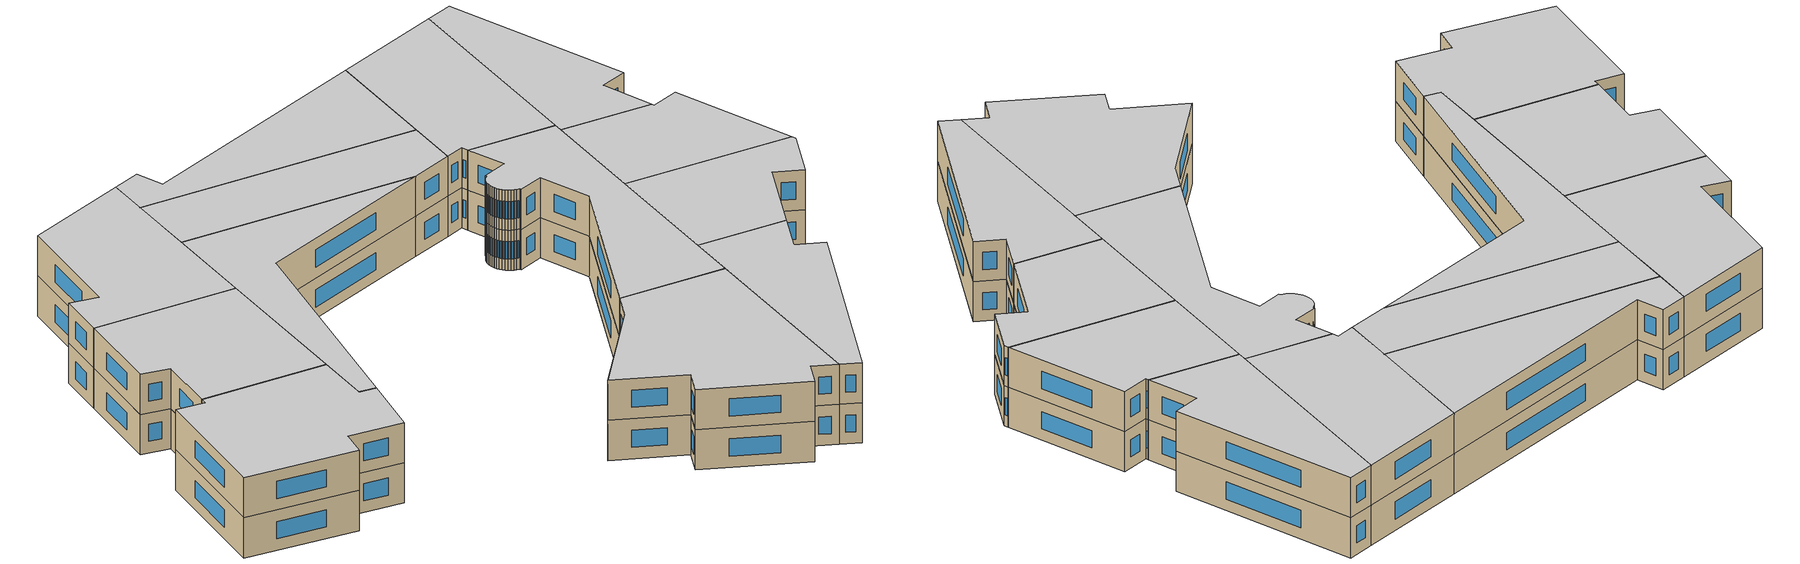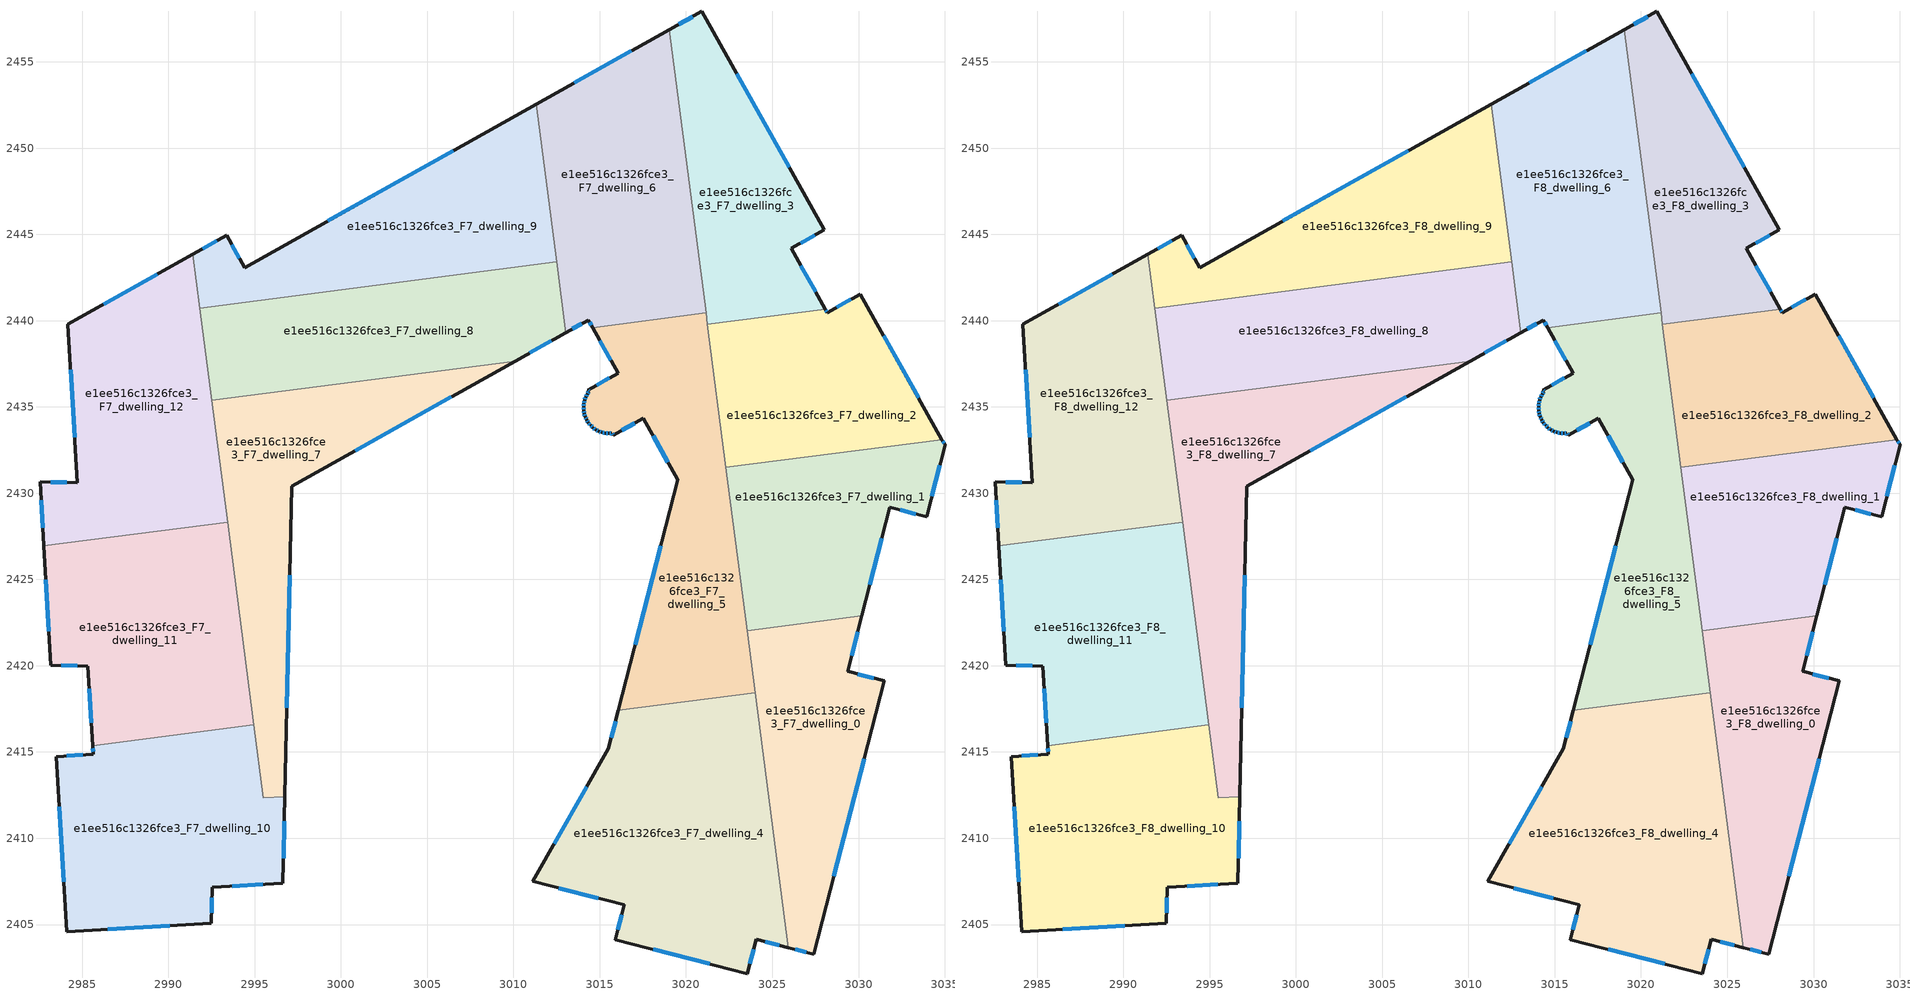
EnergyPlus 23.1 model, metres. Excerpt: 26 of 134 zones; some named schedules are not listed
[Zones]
e1ee516c1326fce3_F7_dwelling_0
 floor to e1ee516c1326fce3_F6_dwelling_0 (EU_floor_Construction): 3030.19,2422.88 3029.36,2419.67 3031.49,2419.12 3027.41,2403.29 3025.92,2403.67 3023.54,2422.03 z21
 wall outside (EU_wall_Construction): 3025.92,2403.67 3027.41,2403.29 3031.49,2419.12 3029.36,2419.67 3030.19,2422.88 z21:24
 wall to e1ee516c1326fce3_F7_dwelling_1 (EU_wall_Construction): 3030.19,2422.88 3023.54,2422.03 z21:24
 wall to e1ee516c1326fce3_F7_dwelling_4 (EU_wall_Construction): 3024.01,2418.43 3025.92,2403.67 z21:24
 wall to e1ee516c1326fce3_F7_dwelling_5 (EU_wall_Construction): 3023.54,2422.02 3024.01,2418.43 z21:24
 window (EU_Window_Construction): 3029.6,2420.59 3029.95,2421.97 / 3030.88,2419.28 3029.97,2419.51 / 3028.57,2407.81 3030.32,2414.6 / 3026.34,2403.56 3026.98,2403.4 z21.86:23.14
e1ee516c1326fce3_F7_dwelling_1
 floor to e1ee516c1326fce3_F6_dwelling_1 (EU_floor_Construction): 3034.84,2433.11 3035.01,2432.79 3033.94,2428.64 3031.8,2429.18 3030.19,2422.88 3023.54,2422.03 3022.32,2431.49 z21
 wall outside (EU_wall_Construction): 3030.19,2422.88 3031.8,2429.18 3033.94,2428.64 3035.01,2432.79 3034.84,2433.11 z21:24
 wall to e1ee516c1326fce3_F7_dwelling_2 (EU_wall_Construction): 3034.84,2433.11 3022.32,2431.49 z21:24
 wall to e1ee516c1326fce3_F7_dwelling_5 (EU_wall_Construction): 3022.32,2431.49 3023.54,2422.03 z21:24
 window (EU_Window_Construction): 3030.65,2424.68 3031.34,2427.38 / 3034.96,2432.89 3034.89,2433.02 / 3034.25,2429.83 3034.71,2431.61 / 3032.41,2429.03 3033.33,2428.79 z21.86:23.14
e1ee516c1326fce3_F7_dwelling_10
 floor to e1ee516c1326fce3_F6_dwelling_10 (EU_floor_Construction): 2994.95,2416.58 2995.5,2412.35 2996.75,2412.42 2996.64,2407.4 2992.53,2407.15 2992.48,2405.08 2984.1,2404.59 2983.5,2414.74 2985.64,2414.87 2985.61,2415.37 z21
 wall outside (EU_wall_Construction): 2985.61,2415.37 2985.64,2414.87 2983.5,2414.74 2984.1,2404.59 2992.48,2405.08 2992.53,2407.15 2996.64,2407.4 2996.75,2412.42 z21:24
 wall to e1ee516c1326fce3_F7_dwelling_11 (EU_wall_Construction): 2994.95,2416.58 2985.61,2415.37 z21:24
 wall to e1ee516c1326fce3_F7_dwelling_7 (EU_wall_Construction): 2996.75,2412.42 2995.5,2412.35 2994.95,2416.58 z21:24
 window (EU_Window_Construction): 2992.5,2405.67 2992.52,2406.56 / 2986.49,2404.73 2990.09,2404.94 / 2983.67,2411.84 2983.93,2407.49 / 2985.03,2414.83 2984.11,2414.78 / 2985.62,2415.23 2985.64,2415.01 / 2996.67,2408.83 2996.72,2410.98 / 2993.71,2407.22 2995.47,2407.33 z21.86:23.14
e1ee516c1326fce3_F7_dwelling_11
 floor to e1ee516c1326fce3_F6_dwelling_11 (EU_floor_Construction): 2993.43,2428.33 2994.95,2416.58 2985.61,2415.37 2985.34,2419.98 2983.18,2420.03 2982.78,2426.95 z21
 wall outside (EU_wall_Construction): 2982.78,2426.95 2983.18,2420.03 2985.34,2419.98 2985.61,2415.37 z21:24
 wall to e1ee516c1326fce3_F7_dwelling_12 (EU_wall_Construction): 2993.43,2428.33 2982.78,2426.95 z21:24
 wall to e1ee516c1326fce3_F7_dwelling_7 (EU_wall_Construction): 2994.95,2416.58 2993.43,2428.33 z21:24
 window (EU_Window_Construction): 2985.42,2418.66 2985.54,2416.69 / 2983.8,2420.02 2984.72,2419.99 / 2982.89,2424.97 2983.07,2422.01 z21.86:23.14
e1ee516c1326fce3_F7_dwelling_12
 floor to e1ee516c1326fce3_F6_dwelling_12 (EU_floor_Construction): 2991.42,2443.85 2993.43,2428.33 2982.78,2426.95 2982.56,2430.66 2984.71,2430.62 2984.17,2439.79 z21
 wall outside (EU_wall_Construction): 2991.42,2443.85 2984.17,2439.79 2984.71,2430.62 2982.56,2430.66 2982.78,2426.95 z21:24
 wall to e1ee516c1326fce3_F7_dwelling_8 (EU_wall_Construction): 2992.52,2435.39 2991.82,2440.73 z21:24
 wall to e1ee516c1326fce3_F7_dwelling_9 (EU_wall_Construction): 2991.82,2440.74 2991.42,2443.85 z21:24
 wall to e1ee516c1326fce3_F7_dwelling_7 (EU_wall_Construction): 2993.43,2428.33 2992.52,2435.39 z21:24
 window (EU_Window_Construction): 2989.35,2442.69 2986.24,2440.95 / 2982.62,2429.6 2982.71,2428.01 / 2984.1,2430.63 2983.17,2430.64 / 2984.33,2437.17 2984.56,2433.24 z21.86:23.14
e1ee516c1326fce3_F7_dwelling_2
 floor to e1ee516c1326fce3_F6_dwelling_2 (EU_floor_Construction): 3030.11,2441.54 3034.84,2433.11 3022.32,2431.49 3021.25,2439.79 3028.07,2440.67 3028.18,2440.47 z21
 wall outside (EU_wall_Construction): 3034.84,2433.11 3030.11,2441.54 3028.18,2440.47 3028.07,2440.67 z21:24
 wall to e1ee516c1326fce3_F7_dwelling_3 (EU_wall_Construction): 3028.07,2440.67 3021.25,2439.79 z21:24
 wall to e1ee516c1326fce3_F7_dwelling_5 (EU_wall_Construction): 3021.25,2439.79 3022.32,2431.49 z21:24
 window (EU_Window_Construction): 3028.15,2440.53 3028.1,2440.61 / 3029.56,2441.24 3028.73,2440.78 / 3033.48,2435.52 3031.46,2439.13 z21.86:23.14
e1ee516c1326fce3_F7_dwelling_3
 floor to e1ee516c1326fce3_F6_dwelling_3 (EU_floor_Construction): 3020.92,2457.93 3028.02,2445.27 3026.1,2444.19 3028.07,2440.67 3021.25,2439.79 3019.03,2456.87 z21
 wall outside (EU_wall_Construction): 3028.07,2440.67 3026.1,2444.19 3028.02,2445.27 3020.92,2457.93 3019.03,2456.87 z21:24
 wall to e1ee516c1326fce3_F7_dwelling_6 (EU_wall_Construction): 3019.04,2456.87 3021.16,2440.45 z21:24
 wall to e1ee516c1326fce3_F7_dwelling_5 (EU_wall_Construction): 3021.16,2440.45 3021.25,2439.79 z21:24
 window (EU_Window_Construction): 3020.38,2457.62 3019.57,2457.17 / 3025.99,2448.89 3022.95,2454.31 / 3026.65,2444.5 3027.47,2444.96 / 3027.51,2441.68 3026.66,2443.19 z21.86:23.14
e1ee516c1326fce3_F7_dwelling_4
 floor to e1ee516c1326fce3_F6_dwelling_4 (EU_floor_Construction): 3024.01,2418.43 3025.92,2403.67 3024.08,2404.14 3023.56,2402.16 3015.9,2404.13 3016.42,2406.14 3011.12,2407.5 3015.51,2415.18 3016.08,2417.41 z21
 wall outside (EU_wall_Construction): 3016.08,2417.41 3015.51,2415.18 3011.12,2407.5 3016.42,2406.14 3015.9,2404.13 3023.56,2402.16 3024.08,2404.14 3025.92,2403.67 z21:24
 wall to e1ee516c1326fce3_F7_dwelling_5 (EU_wall_Construction): 3024.01,2418.43 3016.08,2417.41 z21:24
 window (EU_Window_Construction): 3016.27,2405.56 3016.05,2404.7 / 3012.64,2407.11 3014.9,2406.53 / 3014.25,2412.98 3012.37,2409.69 / 3015.92,2416.77 3015.67,2415.82 / 3024.6,2404 3025.39,2403.8 / 3023.71,2402.72 3023.93,2403.57 / 3018.09,2403.57 3021.37,2402.72 z21.86:23.14
e1ee516c1326fce3_F7_dwelling_5
 floor to e1ee516c1326fce3_F6_dwelling_5 (EU_floor_Construction): 3021.16,2440.45 3024.01,2418.43 3016.08,2417.41 3019.53,2430.78 3017.53,2434.34 3015.78,2433.36 3015.71,2433.47 3015.51,2433.46 3015.32,2433.48 3015.12,2433.53 3014.94,2433.6 3014.77,2433.69 3014.61,2433.8 3014.47,2433.93 3014.34,2434.09 3014.25,2434.23 3014.24,2434.25 3014.16,2434.43 3014.1,2434.62 3014.07,2434.81 3014.06,2435 3014.08,2435.2 3014.12,2435.39 3014.19,2435.57 3014.28,2435.75 3014.37,2435.88 3014.31,2435.98 3016.06,2436.96 3014.59,2439.6 z21
 wall outside (EU_wall_Construction): 3014.59,2439.6 3016.06,2436.96 3014.31,2435.98 3014.37,2435.88 3014.28,2435.75 3014.19,2435.57 3014.12,2435.39 3014.08,2435.2 3014.06,2435 3014.07,2434.81 3014.1,2434.62 3014.16,2434.43 3014.24,2434.25 3014.25,2434.23 3014.34,2434.09 3014.47,2433.93 3014.61,2433.8 3014.77,2433.69 3014.94,2433.6 3015.12,2433.53 3015.32,2433.48 3015.51,2433.46 3015.71,2433.47 3015.78,2433.36 3017.53,2434.34 3019.53,2430.78 3016.08,2417.41 z21:24
 wall to e1ee516c1326fce3_F7_dwelling_6 (EU_wall_Construction): 3021.16,2440.45 3014.59,2439.6 z21:24
 window (EU_Window_Construction): 3018.54,2426.96 3017.07,2421.23 / 3018.1,2433.33 3018.96,2431.8 / 3016.28,2433.64 3017.03,2434.06 / 3015.73,2433.44 3015.76,2433.39 / 3015.57,2433.47 3015.65,2433.47 / 3015.37,2433.48 3015.46,2433.47 / 3015.18,2433.51 3015.26,2433.5 / 3014.99,2433.58 3015.07,2433.55 / 3014.82,2433.66 3014.89,2433.62 / 3014.66,2433.77 3014.72,2433.72 / 3014.51,2433.9 3014.57,2433.84 / 3014.38,2434.04 3014.43,2433.98 / 3014.28,2434.19 3014.32,2434.13 / 3014.18,2434.38 3014.22,2434.3 / 3014.12,2434.56 3014.14,2434.48 / 3014.08,2434.75 3014.09,2434.67 / 3014.06,2434.95 3014.07,2434.87 / 3014.07,2435.14 3014.07,2435.06 / 3014.11,2435.34 3014.09,2435.25 / 3014.17,2435.52 3014.14,2435.44 / 3014.26,2435.7 3014.22,2435.62 / 3014.35,2435.84 3014.31,2435.78 / 3014.33,2435.95 3014.36,2435.91 / 3015.56,2436.68 3014.81,2436.26 / 3015.01,2438.84 3015.64,2437.71 z21.86:23.14
e1ee516c1326fce3_F7_dwelling_6
 floor to e1ee516c1326fce3_F6_dwelling_6 (EU_floor_Construction): 3019.03,2456.87 3021.16,2440.45 3014.59,2439.6 3014.34,2440.04 3013.04,2439.31 3011.33,2452.55 z21
 wall outside (EU_wall_Construction): 3019.03,2456.87 3011.33,2452.55 / 3013.04,2439.31 3014.34,2440.04 3014.59,2439.6 z21:24
 wall to e1ee516c1326fce3_F7_dwelling_9 (EU_wall_Construction): 3011.33,2452.55 3012.51,2443.41 z21:24
 wall to e1ee516c1326fce3_F7_dwelling_8 (EU_wall_Construction): 3012.51,2443.41 3013.04,2439.31 z21:24
 window (EU_Window_Construction): 3016.83,2455.64 3013.53,2453.79 / 3014.41,2439.91 3014.51,2439.72 / 3013.41,2439.52 3013.97,2439.83 z21.86:23.14
e1ee516c1326fce3_F7_dwelling_7
 floor to e1ee516c1326fce3_F6_dwelling_7 (EU_floor_Construction): 3010.1,2437.66 2997.14,2430.39 2996.75,2412.42 2995.5,2412.35 2992.52,2435.39 z21
 wall outside (EU_wall_Construction): 2996.75,2412.42 2997.14,2430.39 3010.1,2437.66 z21:24
 wall to e1ee516c1326fce3_F7_dwelling_8 (EU_wall_Construction): 3010.1,2437.66 2992.52,2435.39 z21:24
 window (EU_Window_Construction): 3000.84,2432.47 3006.39,2435.58 / 2996.86,2417.56 2997.03,2425.26 z21.86:23.14
e1ee516c1326fce3_F7_dwelling_8
 floor to e1ee516c1326fce3_F6_dwelling_8 (EU_floor_Construction): 3012.51,2443.41 3013.04,2439.31 3010.1,2437.66 2992.52,2435.39 2991.82,2440.74 z21
 wall outside (EU_wall_Construction): 3010.1,2437.66 3013.04,2439.31 z21:24
 wall to e1ee516c1326fce3_F7_dwelling_9 (EU_wall_Construction): 3012.51,2443.41 2991.82,2440.74 z21:24
 window (EU_Window_Construction): 3010.94,2438.13 3012.2,2438.84 z21.86:23.14
e1ee516c1326fce3_F7_dwelling_9
 floor to e1ee516c1326fce3_F6_dwelling_9 (EU_floor_Construction): 3011.33,2452.55 3012.51,2443.41 2991.82,2440.74 2991.42,2443.85 2993.37,2444.95 2994.41,2443.07 z21
 wall outside (EU_wall_Construction): 3011.33,2452.55 2994.41,2443.07 2993.37,2444.95 2991.42,2443.85 z21:24
 window (EU_Window_Construction): 3006.5,2449.84 2999.25,2445.78 / 2992.81,2444.63 2991.98,2444.17 / 2994.11,2443.61 2993.67,2444.41 z21.86:23.14
e1ee516c1326fce3_F8_dwelling_0
 floor to e1ee516c1326fce3_F7_dwelling_0 (EU_floor_Construction): 3030.19,2422.88 3029.36,2419.67 3031.49,2419.12 3027.41,2403.29 3025.92,2403.67 3023.54,2422.03 z24
 wall outside (EU_wall_Construction): 3025.92,2403.67 3027.41,2403.29 3031.49,2419.12 3029.36,2419.67 3030.19,2422.88 z24:27
 wall to e1ee516c1326fce3_F8_dwelling_1 (EU_wall_Construction): 3030.19,2422.88 3023.54,2422.03 z24:27
 wall to e1ee516c1326fce3_F8_dwelling_4 (EU_wall_Construction): 3024.01,2418.43 3025.92,2403.67 z24:27
 wall to e1ee516c1326fce3_F8_dwelling_5 (EU_wall_Construction): 3023.54,2422.02 3024.01,2418.43 z24:27
 window (EU_Window_Construction): 3029.6,2420.59 3029.95,2421.97 / 3030.88,2419.28 3029.97,2419.51 / 3028.57,2407.81 3030.32,2414.6 / 3026.34,2403.56 3026.98,2403.4 z24.86:26.14
 ceiling to e1ee516c1326fce3_F9_dwelling_0 (EU_floor_Construction): 3027.41,2403.29 3031.49,2419.12 3029.36,2419.67 3030.19,2422.88 3023.54,2422.03 3025.92,2403.67 z27
e1ee516c1326fce3_F8_dwelling_1
 floor to e1ee516c1326fce3_F7_dwelling_1 (EU_floor_Construction): 3034.84,2433.11 3035.01,2432.79 3033.94,2428.64 3031.8,2429.18 3030.19,2422.88 3023.54,2422.03 3022.32,2431.49 z24
 wall outside (EU_wall_Construction): 3030.19,2422.88 3031.8,2429.18 3033.94,2428.64 3035.01,2432.79 3034.84,2433.11 z24:27
 wall to e1ee516c1326fce3_F8_dwelling_2 (EU_wall_Construction): 3034.84,2433.11 3022.32,2431.49 z24:27
 wall to e1ee516c1326fce3_F8_dwelling_5 (EU_wall_Construction): 3022.32,2431.49 3023.54,2422.03 z24:27
 window (EU_Window_Construction): 3030.65,2424.68 3031.34,2427.38 / 3034.96,2432.89 3034.89,2433.02 / 3034.25,2429.83 3034.71,2431.61 / 3032.41,2429.03 3033.33,2428.79 z24.86:26.14
 ceiling to e1ee516c1326fce3_F9_dwelling_1 (EU_floor_Construction): 3030.19,2422.88 3031.8,2429.18 3033.94,2428.64 3035.01,2432.79 3034.84,2433.11 3022.32,2431.49 3023.54,2422.03 z27
e1ee516c1326fce3_F8_dwelling_10
 floor to e1ee516c1326fce3_F7_dwelling_10 (EU_floor_Construction): 2994.95,2416.58 2995.5,2412.35 2996.75,2412.42 2996.64,2407.4 2992.53,2407.15 2992.48,2405.08 2984.1,2404.59 2983.5,2414.74 2985.64,2414.87 2985.61,2415.37 z24
 wall outside (EU_wall_Construction): 2985.61,2415.37 2985.64,2414.87 2983.5,2414.74 2984.1,2404.59 2992.48,2405.08 2992.53,2407.15 2996.64,2407.4 2996.75,2412.42 z24:27
 wall to e1ee516c1326fce3_F8_dwelling_11 (EU_wall_Construction): 2994.95,2416.58 2985.61,2415.37 z24:27
 wall to e1ee516c1326fce3_F8_dwelling_7 (EU_wall_Construction): 2996.75,2412.42 2995.5,2412.35 2994.95,2416.58 z24:27
 window (EU_Window_Construction): 2992.5,2405.67 2992.52,2406.56 / 2986.49,2404.73 2990.09,2404.94 / 2983.67,2411.84 2983.93,2407.49 / 2985.03,2414.83 2984.11,2414.78 / 2985.62,2415.23 2985.64,2415.01 / 2996.67,2408.83 2996.72,2410.98 / 2993.71,2407.22 2995.47,2407.33 z24.86:26.14
 ceiling to e1ee516c1326fce3_F9_dwelling_10 (EU_floor_Construction): 2996.64,2407.4 2996.75,2412.42 2995.5,2412.35 2994.95,2416.58 2985.61,2415.37 2985.64,2414.87 2983.5,2414.74 2984.1,2404.59 2992.48,2405.08 2992.53,2407.15 z27
e1ee516c1326fce3_F8_dwelling_11
 floor to e1ee516c1326fce3_F7_dwelling_11 (EU_floor_Construction): 2993.43,2428.33 2994.95,2416.58 2985.61,2415.37 2985.34,2419.98 2983.18,2420.03 2982.78,2426.95 z24
 wall outside (EU_wall_Construction): 2982.78,2426.95 2983.18,2420.03 2985.34,2419.98 2985.61,2415.37 z24:27
 wall to e1ee516c1326fce3_F8_dwelling_12 (EU_wall_Construction): 2993.43,2428.33 2982.78,2426.95 z24:27
 wall to e1ee516c1326fce3_F8_dwelling_7 (EU_wall_Construction): 2994.95,2416.58 2993.43,2428.33 z24:27
 window (EU_Window_Construction): 2985.42,2418.66 2985.54,2416.69 / 2983.8,2420.02 2984.72,2419.99 / 2982.89,2424.97 2983.07,2422.01 z24.86:26.14
 ceiling to e1ee516c1326fce3_F9_dwelling_11 (EU_floor_Construction): 2994.95,2416.58 2993.43,2428.33 2982.78,2426.95 2983.18,2420.03 2985.34,2419.98 2985.61,2415.37 z27
e1ee516c1326fce3_F8_dwelling_12
 floor to e1ee516c1326fce3_F7_dwelling_12 (EU_floor_Construction): 2991.42,2443.85 2993.43,2428.33 2982.78,2426.95 2982.56,2430.66 2984.71,2430.62 2984.17,2439.79 z24
 wall outside (EU_wall_Construction): 2991.42,2443.85 2984.17,2439.79 2984.71,2430.62 2982.56,2430.66 2982.78,2426.95 z24:27
 wall to e1ee516c1326fce3_F8_dwelling_8 (EU_wall_Construction): 2992.52,2435.39 2991.82,2440.73 z24:27
 wall to e1ee516c1326fce3_F8_dwelling_9 (EU_wall_Construction): 2991.82,2440.74 2991.42,2443.85 z24:27
 wall to e1ee516c1326fce3_F8_dwelling_7 (EU_wall_Construction): 2993.43,2428.33 2992.52,2435.39 z24:27
 window (EU_Window_Construction): 2989.35,2442.69 2986.24,2440.95 / 2982.62,2429.6 2982.71,2428.01 / 2984.1,2430.63 2983.17,2430.64 / 2984.33,2437.17 2984.56,2433.24 z24.86:26.14
 ceiling to e1ee516c1326fce3_F9_dwelling_12 (EU_floor_Construction): 2993.43,2428.33 2991.42,2443.85 2984.17,2439.79 2984.71,2430.62 2982.56,2430.66 2982.78,2426.95 z27
e1ee516c1326fce3_F8_dwelling_2
 floor to e1ee516c1326fce3_F7_dwelling_2 (EU_floor_Construction): 3030.11,2441.54 3034.84,2433.11 3022.32,2431.49 3021.25,2439.79 3028.07,2440.67 3028.18,2440.47 z24
 wall outside (EU_wall_Construction): 3034.84,2433.11 3030.11,2441.54 3028.18,2440.47 3028.07,2440.67 z24:27
 wall to e1ee516c1326fce3_F8_dwelling_3 (EU_wall_Construction): 3028.07,2440.67 3021.25,2439.79 z24:27
 wall to e1ee516c1326fce3_F8_dwelling_5 (EU_wall_Construction): 3021.25,2439.79 3022.32,2431.49 z24:27
 window (EU_Window_Construction): 3028.15,2440.53 3028.1,2440.61 / 3029.56,2441.24 3028.73,2440.78 / 3033.48,2435.52 3031.46,2439.13 z24.86:26.14
 ceiling to e1ee516c1326fce3_F9_dwelling_2 (EU_floor_Construction): 3034.84,2433.11 3030.11,2441.54 3028.18,2440.47 3028.07,2440.67 3021.25,2439.79 3022.32,2431.49 z27
e1ee516c1326fce3_F8_dwelling_3
 floor to e1ee516c1326fce3_F7_dwelling_3 (EU_floor_Construction): 3020.92,2457.93 3028.02,2445.27 3026.1,2444.19 3028.07,2440.67 3021.25,2439.79 3019.03,2456.87 z24
 wall outside (EU_wall_Construction): 3028.07,2440.67 3026.1,2444.19 3028.02,2445.27 3020.92,2457.93 3019.03,2456.87 z24:27
 wall to e1ee516c1326fce3_F8_dwelling_6 (EU_wall_Construction): 3019.04,2456.87 3021.16,2440.45 z24:27
 wall to e1ee516c1326fce3_F8_dwelling_5 (EU_wall_Construction): 3021.16,2440.45 3021.25,2439.79 z24:27
 window (EU_Window_Construction): 3020.38,2457.62 3019.57,2457.17 / 3025.99,2448.89 3022.95,2454.31 / 3026.65,2444.5 3027.47,2444.96 / 3027.51,2441.68 3026.66,2443.19 z24.86:26.14
 ceiling to e1ee516c1326fce3_F9_dwelling_3 (EU_floor_Construction): 3028.07,2440.67 3026.1,2444.19 3028.02,2445.27 3020.92,2457.93 3019.03,2456.87 3021.25,2439.79 z27
e1ee516c1326fce3_F8_dwelling_4
 floor to e1ee516c1326fce3_F7_dwelling_4 (EU_floor_Construction): 3024.01,2418.43 3025.92,2403.67 3024.08,2404.14 3023.56,2402.16 3015.9,2404.13 3016.42,2406.14 3011.12,2407.5 3015.51,2415.18 3016.08,2417.41 z24
 wall outside (EU_wall_Construction): 3016.08,2417.41 3015.51,2415.18 3011.12,2407.5 3016.42,2406.14 3015.9,2404.13 3023.56,2402.16 3024.08,2404.14 3025.92,2403.67 z24:27
 wall to e1ee516c1326fce3_F8_dwelling_5 (EU_wall_Construction): 3024.01,2418.43 3016.08,2417.41 z24:27
 window (EU_Window_Construction): 3016.27,2405.56 3016.05,2404.7 / 3012.64,2407.11 3014.9,2406.53 / 3014.25,2412.98 3012.37,2409.69 / 3015.92,2416.77 3015.67,2415.82 / 3024.6,2404 3025.39,2403.8 / 3023.71,2402.72 3023.93,2403.57 / 3018.09,2403.57 3021.37,2402.72 z24.86:26.14
 ceiling to e1ee516c1326fce3_F9_dwelling_4 (EU_floor_Construction): 3025.92,2403.67 3024.01,2418.43 3016.08,2417.41 3015.51,2415.18 3011.12,2407.5 3016.42,2406.14 3015.9,2404.13 3023.56,2402.16 3024.08,2404.14 z27
e1ee516c1326fce3_F8_dwelling_5
 floor to e1ee516c1326fce3_F7_dwelling_5 (EU_floor_Construction): 3021.16,2440.45 3024.01,2418.43 3016.08,2417.41 3019.53,2430.78 3017.53,2434.34 3015.78,2433.36 3015.71,2433.47 3015.51,2433.46 3015.32,2433.48 3015.12,2433.53 3014.94,2433.6 3014.77,2433.69 3014.61,2433.8 3014.47,2433.93 3014.34,2434.09 3014.25,2434.23 3014.24,2434.25 3014.16,2434.43 3014.1,2434.62 3014.07,2434.81 3014.06,2435 3014.08,2435.2 3014.12,2435.39 3014.19,2435.57 3014.28,2435.75 3014.37,2435.88 3014.31,2435.98 3016.06,2436.96 3014.59,2439.6 z24
 wall outside (EU_wall_Construction): 3014.59,2439.6 3016.06,2436.96 3014.31,2435.98 3014.37,2435.88 3014.28,2435.75 3014.19,2435.57 3014.12,2435.39 3014.08,2435.2 3014.06,2435 3014.07,2434.81 3014.1,2434.62 3014.16,2434.43 3014.24,2434.25 3014.25,2434.23 3014.34,2434.09 3014.47,2433.93 3014.61,2433.8 3014.77,2433.69 3014.94,2433.6 3015.12,2433.53 3015.32,2433.48 3015.51,2433.46 3015.71,2433.47 3015.78,2433.36 3017.53,2434.34 3019.53,2430.78 3016.08,2417.41 z24:27
 wall to e1ee516c1326fce3_F8_dwelling_6 (EU_wall_Construction): 3021.16,2440.45 3014.59,2439.6 z24:27
 window (EU_Window_Construction): 3018.54,2426.96 3017.07,2421.23 / 3018.1,2433.33 3018.96,2431.8 / 3016.28,2433.64 3017.03,2434.06 / 3015.73,2433.44 3015.76,2433.39 / 3015.57,2433.47 3015.65,2433.47 / 3015.37,2433.48 3015.46,2433.47 / 3015.18,2433.51 3015.26,2433.5 / 3014.99,2433.58 3015.07,2433.55 / 3014.82,2433.66 3014.89,2433.62 / 3014.66,2433.77 3014.72,2433.72 / 3014.51,2433.9 3014.57,2433.84 / 3014.38,2434.04 3014.43,2433.98 / 3014.28,2434.19 3014.32,2434.13 / 3014.18,2434.38 3014.22,2434.3 / 3014.12,2434.56 3014.14,2434.48 / 3014.08,2434.75 3014.09,2434.67 / 3014.06,2434.95 3014.07,2434.87 / 3014.07,2435.14 3014.07,2435.06 / 3014.11,2435.34 3014.09,2435.25 / 3014.17,2435.52 3014.14,2435.44 / 3014.26,2435.7 3014.22,2435.62 / 3014.35,2435.84 3014.31,2435.78 / 3014.33,2435.95 3014.36,2435.91 / 3015.56,2436.68 3014.81,2436.26 / 3015.01,2438.84 3015.64,2437.71 z24.86:26.14
 ceiling to e1ee516c1326fce3_F9_dwelling_5 (EU_floor_Construction): 3024.01,2418.43 3021.16,2440.45 3014.59,2439.6 3016.06,2436.96 3014.31,2435.98 3014.37,2435.88 3014.28,2435.75 3014.19,2435.57 3014.12,2435.39 3014.08,2435.2 3014.06,2435 3014.07,2434.81 3014.1,2434.62 3014.16,2434.43 3014.24,2434.25 3014.25,2434.23 3014.34,2434.09 3014.47,2433.93 3014.61,2433.8 3014.77,2433.69 3014.94,2433.6 3015.12,2433.53 3015.32,2433.48 3015.51,2433.46 3015.71,2433.47 3015.78,2433.36 3017.53,2434.34 3019.53,2430.78 3016.08,2417.41 z27
e1ee516c1326fce3_F8_dwelling_6
 floor to e1ee516c1326fce3_F7_dwelling_6 (EU_floor_Construction): 3019.03,2456.87 3021.16,2440.45 3014.59,2439.6 3014.34,2440.04 3013.04,2439.31 3011.33,2452.55 z24
 wall outside (EU_wall_Construction): 3019.03,2456.87 3011.33,2452.55 / 3013.04,2439.31 3014.34,2440.04 3014.59,2439.6 z24:27
 wall to e1ee516c1326fce3_F8_dwelling_9 (EU_wall_Construction): 3011.33,2452.55 3012.51,2443.41 z24:27
 wall to e1ee516c1326fce3_F8_dwelling_8 (EU_wall_Construction): 3012.51,2443.41 3013.04,2439.31 z24:27
 window (EU_Window_Construction): 3016.83,2455.64 3013.53,2453.79 / 3014.41,2439.91 3014.51,2439.72 / 3013.41,2439.52 3013.97,2439.83 z24.86:26.14
 ceiling to e1ee516c1326fce3_F9_dwelling_6 (EU_floor_Construction): 3021.16,2440.45 3019.03,2456.87 3011.33,2452.55 3013.04,2439.31 3014.34,2440.04 3014.59,2439.6 z27
e1ee516c1326fce3_F8_dwelling_7
 floor to e1ee516c1326fce3_F7_dwelling_7 (EU_floor_Construction): 3010.1,2437.66 2997.14,2430.39 2996.75,2412.42 2995.5,2412.35 2992.52,2435.39 z24
 wall outside (EU_wall_Construction): 2996.75,2412.42 2997.14,2430.39 3010.1,2437.66 z24:27
 wall to e1ee516c1326fce3_F8_dwelling_8 (EU_wall_Construction): 3010.1,2437.66 2992.52,2435.39 z24:27
 window (EU_Window_Construction): 3000.84,2432.47 3006.39,2435.58 / 2996.86,2417.56 2997.03,2425.26 z24.86:26.14
 ceiling to e1ee516c1326fce3_F9_dwelling_7 (EU_floor_Construction): 2996.75,2412.42 2997.14,2430.39 3010.1,2437.66 2992.52,2435.39 2995.5,2412.35 z27
e1ee516c1326fce3_F8_dwelling_8
 floor to e1ee516c1326fce3_F7_dwelling_8 (EU_floor_Construction): 3012.51,2443.41 3013.04,2439.31 3010.1,2437.66 2992.52,2435.39 2991.82,2440.74 z24
 wall outside (EU_wall_Construction): 3010.1,2437.66 3013.04,2439.31 z24:27
 wall to e1ee516c1326fce3_F8_dwelling_9 (EU_wall_Construction): 3012.51,2443.41 2991.82,2440.74 z24:27
 window (EU_Window_Construction): 3010.94,2438.13 3012.2,2438.84 z24.86:26.14
 ceiling to e1ee516c1326fce3_F9_dwelling_8 (EU_floor_Construction): 3010.1,2437.66 3013.04,2439.31 3012.51,2443.41 2991.82,2440.74 2992.52,2435.39 z27
e1ee516c1326fce3_F8_dwelling_9
 floor to e1ee516c1326fce3_F7_dwelling_9 (EU_floor_Construction): 3011.33,2452.55 3012.51,2443.41 2991.82,2440.74 2991.42,2443.85 2993.37,2444.95 2994.41,2443.07 z24
 wall outside (EU_wall_Construction): 3011.33,2452.55 2994.41,2443.07 2993.37,2444.95 2991.42,2443.85 z24:27
 window (EU_Window_Construction): 3006.5,2449.84 2999.25,2445.78 / 2992.81,2444.63 2991.98,2444.17 / 2994.11,2443.61 2993.67,2444.41 z24.86:26.14
 ceiling to e1ee516c1326fce3_F9_dwelling_9 (EU_floor_Construction): 3012.51,2443.41 3011.33,2452.55 2994.41,2443.07 2993.37,2444.95 2991.42,2443.85 2991.82,2440.74 z27
[Building]
EU S2 Campaign: North Axis=0; Terrain=City; Solar Distribution=FullExterior
[Site:Location]
Helsinki-Vantaa.AP: Latitude=60.317; Longitude=24.963; Time Zone=2; Elevation=54.6
[SizingPeriod:WeatherFileDays]
AnnualSizingPeriod: Begin Month=1; Begin Day of Month=1; End Month=12; End Day of Month=31; Day of Week for Start Day=Monday; Use Weather File Daylight Saving Period=No; Use Weather File Rain and Snow Indicators=No
[MATERIAL]
EU_InternalMass_Material: Roughness=MediumRough; Thickness=0.1; Conductivity=1; Density=1800; Specific Heat=900; Thermal Absorptance=0.9; Solar Absorptance=0.7; Visible Absorptance=0.7
[MATERIAL:NOMASS] Roughness=MediumRough; Thermal Absorptance=0.9; Solar Absorptance=0.7; Visible Absorptance=0.7
Name | Thermal Resistance
EU_wall_NoMass | 5.91765
EU_floor_NoMass | 6.2875
[WINDOWMATERIAL:SIMPLEGLAZINGSYSTEM]
EU_Window_SimpleGlazing: UFactor=0.994035; Solar Heat Gain Coefficient=0.7; Visible Transmittance=0.7
[CONSTRUCTION]
EU_wall_Construction: EU_wall_NoMass
EU_floor_Construction: EU_floor_NoMass
EU_Window_Construction: EU_Window_SimpleGlazing
EU_InternalMass_Construction: EU_InternalMass_Material
[ZONE] Type=1; Multiplier=1; Ceiling Height=autocalculate; Floor Area=autocalculate; Part of Total Floor Area=Yes
Name | Volume
e1ee516c1326fce3_F7_dwelling_0; e1ee516c1326fce3_F8_dwelling_0 | 274.247
e1ee516c1326fce3_F7_dwelling_1; e1ee516c1326fce3_F8_dwelling_1 | 274.235
e1ee516c1326fce3_F7_dwelling_10; e1ee516c1326fce3_F8_dwelling_10 | 378.835
e1ee516c1326fce3_F7_dwelling_11; e1ee516c1326fce3_F8_dwelling_11 | 365.65
e1ee516c1326fce3_F7_dwelling_12; e1ee516c1326fce3_F8_dwelling_12 | 365.657
e1ee516c1326fce3_F7_dwelling_2; e1ee516c1326fce3_F8_dwelling_2 | 275.848
e1ee516c1326fce3_F7_dwelling_3; e1ee516c1326fce3_F8_dwelling_3 | 272.661
e1ee516c1326fce3_F7_dwelling_4; e1ee516c1326fce3_F8_dwelling_4 | 467.752
e1ee516c1326fce3_F7_dwelling_5; e1ee516c1326fce3_F8_dwelling_5 | 365.629
e1ee516c1326fce3_F7_dwelling_6; e1ee516c1326fce3_F8_dwelling_6 | 365.691
e1ee516c1326fce3_F7_dwelling_7; e1ee516c1326fce3_F8_dwelling_7 | 318.437
e1ee516c1326fce3_F7_dwelling_8; e1ee516c1326fce3_F8_dwelling_8 | 331.663
e1ee516c1326fce3_F7_dwelling_9; e1ee516c1326fce3_F8_dwelling_9 | 331.638
[INTERNALMASS] Construction=EU_InternalMass_Construction
Name | Zone or ZoneList | Surface Area
e1ee516c1326fce3_F7_dwelling_0_EU_InternalMass | e1ee516c1326fce3_F7_dwelling_0 | 91.4213
e1ee516c1326fce3_F7_dwelling_1_EU_InternalMass | e1ee516c1326fce3_F7_dwelling_1 | 91.412
e1ee516c1326fce3_F7_dwelling_2_EU_InternalMass | e1ee516c1326fce3_F7_dwelling_2 | 91.9469
e1ee516c1326fce3_F7_dwelling_3_EU_InternalMass | e1ee516c1326fce3_F7_dwelling_3 | 90.8867
e1ee516c1326fce3_F7_dwelling_4_EU_InternalMass | e1ee516c1326fce3_F7_dwelling_4 | 155.915
e1ee516c1326fce3_F7_dwelling_5_EU_InternalMass | e1ee516c1326fce3_F7_dwelling_5 | 121.875
e1ee516c1326fce3_F7_dwelling_6_EU_InternalMass | e1ee516c1326fce3_F7_dwelling_6 | 121.895
e1ee516c1326fce3_F7_dwelling_7_EU_InternalMass | e1ee516c1326fce3_F7_dwelling_7 | 106.146
e1ee516c1326fce3_F7_dwelling_8_EU_InternalMass | e1ee516c1326fce3_F7_dwelling_8 | 110.554
e1ee516c1326fce3_F7_dwelling_9_EU_InternalMass | e1ee516c1326fce3_F7_dwelling_9 | 110.546
e1ee516c1326fce3_F7_dwelling_10_EU_InternalMass | e1ee516c1326fce3_F7_dwelling_10 | 126.282
e1ee516c1326fce3_F7_dwelling_11_EU_InternalMass | e1ee516c1326fce3_F7_dwelling_11 | 121.883
e1ee516c1326fce3_F7_dwelling_12_EU_InternalMass | e1ee516c1326fce3_F7_dwelling_12 | 121.886
e1ee516c1326fce3_F8_dwelling_0_EU_InternalMass | e1ee516c1326fce3_F8_dwelling_0 | 91.4213
e1ee516c1326fce3_F8_dwelling_1_EU_InternalMass | e1ee516c1326fce3_F8_dwelling_1 | 91.412
e1ee516c1326fce3_F8_dwelling_2_EU_InternalMass | e1ee516c1326fce3_F8_dwelling_2 | 91.9469
e1ee516c1326fce3_F8_dwelling_3_EU_InternalMass | e1ee516c1326fce3_F8_dwelling_3 | 90.8867
e1ee516c1326fce3_F8_dwelling_4_EU_InternalMass | e1ee516c1326fce3_F8_dwelling_4 | 155.915
e1ee516c1326fce3_F8_dwelling_5_EU_InternalMass | e1ee516c1326fce3_F8_dwelling_5 | 121.875
e1ee516c1326fce3_F8_dwelling_6_EU_InternalMass | e1ee516c1326fce3_F8_dwelling_6 | 121.895
e1ee516c1326fce3_F8_dwelling_7_EU_InternalMass | e1ee516c1326fce3_F8_dwelling_7 | 106.146
e1ee516c1326fce3_F8_dwelling_8_EU_InternalMass | e1ee516c1326fce3_F8_dwelling_8 | 110.554
e1ee516c1326fce3_F8_dwelling_9_EU_InternalMass | e1ee516c1326fce3_F8_dwelling_9 | 110.546
e1ee516c1326fce3_F8_dwelling_10_EU_InternalMass | e1ee516c1326fce3_F8_dwelling_10 | 126.282
e1ee516c1326fce3_F8_dwelling_11_EU_InternalMass | e1ee516c1326fce3_F8_dwelling_11 | 121.883
e1ee516c1326fce3_F8_dwelling_12_EU_InternalMass | e1ee516c1326fce3_F8_dwelling_12 | 121.886
[OTHEREQUIPMENT] Fuel Type=Electricity; Design Level Calculation Method=Watts/Area; Power per Zone Floor Area=1; Fraction Latent=0; Fraction Radiant=0; Fraction Lost=0; Carbon Dioxide Generation Rate=0; EndUse Subcategory=EU_Step8_InternalGains
Name | Zone or ZoneList or Space or SpaceList | Schedule
EU_Step8_InternalGain_e1ee516c1326fce3_F7_dwelling_0_f000 | e1ee516c1326fce3_F7_dwelling_0 | EU_Step8_GainSchedule_e1ee516c1326fce3_F7_dwelling_0_f000
EU_Step8_InternalGain_e1ee516c1326fce3_F7_dwelling_1_f000 | e1ee516c1326fce3_F7_dwelling_1 | EU_Step8_GainSchedule_e1ee516c1326fce3_F7_dwelling_1_f000
EU_Step8_InternalGain_e1ee516c1326fce3_F7_dwelling_2_f000 | e1ee516c1326fce3_F7_dwelling_2 | EU_Step8_GainSchedule_e1ee516c1326fce3_F7_dwelling_2_f000
EU_Step8_InternalGain_e1ee516c1326fce3_F7_dwelling_3_f000 | e1ee516c1326fce3_F7_dwelling_3 | EU_Step8_GainSchedule_e1ee516c1326fce3_F7_dwelling_3_f000
EU_Step8_InternalGain_e1ee516c1326fce3_F7_dwelling_4_f000 | e1ee516c1326fce3_F7_dwelling_4 | EU_Step8_GainSchedule_e1ee516c1326fce3_F7_dwelling_4_f000
EU_Step8_InternalGain_e1ee516c1326fce3_F7_dwelling_5_f000 | e1ee516c1326fce3_F7_dwelling_5 | EU_Step8_GainSchedule_e1ee516c1326fce3_F7_dwelling_5_f000
EU_Step8_InternalGain_e1ee516c1326fce3_F7_dwelling_6_f000 | e1ee516c1326fce3_F7_dwelling_6 | EU_Step8_GainSchedule_e1ee516c1326fce3_F7_dwelling_6_f000
EU_Step8_InternalGain_e1ee516c1326fce3_F7_dwelling_7_f000 | e1ee516c1326fce3_F7_dwelling_7 | EU_Step8_GainSchedule_e1ee516c1326fce3_F7_dwelling_7_f000
EU_Step8_InternalGain_e1ee516c1326fce3_F7_dwelling_8_f000 | e1ee516c1326fce3_F7_dwelling_8 | EU_Step8_GainSchedule_e1ee516c1326fce3_F7_dwelling_8_f000
EU_Step8_InternalGain_e1ee516c1326fce3_F7_dwelling_9_f000 | e1ee516c1326fce3_F7_dwelling_9 | EU_Step8_GainSchedule_e1ee516c1326fce3_F7_dwelling_9_f000
EU_Step8_InternalGain_e1ee516c1326fce3_F7_dwelling_10_f000 | e1ee516c1326fce3_F7_dwelling_10 | EU_Step8_GainSchedule_e1ee516c1326fce3_F7_dwelling_10_f000
EU_Step8_InternalGain_e1ee516c1326fce3_F7_dwelling_11_f000 | e1ee516c1326fce3_F7_dwelling_11 | EU_Step8_GainSchedule_e1ee516c1326fce3_F7_dwelling_11_f000
EU_Step8_InternalGain_e1ee516c1326fce3_F7_dwelling_12_f000 | e1ee516c1326fce3_F7_dwelling_12 | EU_Step8_GainSchedule_e1ee516c1326fce3_F7_dwelling_12_f000
EU_Step8_InternalGain_e1ee516c1326fce3_F8_dwelling_0_f000 | e1ee516c1326fce3_F8_dwelling_0 | EU_Step8_GainSchedule_e1ee516c1326fce3_F8_dwelling_0_f000
EU_Step8_InternalGain_e1ee516c1326fce3_F8_dwelling_1_f000 | e1ee516c1326fce3_F8_dwelling_1 | EU_Step8_GainSchedule_e1ee516c1326fce3_F8_dwelling_1_f000
EU_Step8_InternalGain_e1ee516c1326fce3_F8_dwelling_2_f000 | e1ee516c1326fce3_F8_dwelling_2 | EU_Step8_GainSchedule_e1ee516c1326fce3_F8_dwelling_2_f000
EU_Step8_InternalGain_e1ee516c1326fce3_F8_dwelling_3_f000 | e1ee516c1326fce3_F8_dwelling_3 | EU_Step8_GainSchedule_e1ee516c1326fce3_F8_dwelling_3_f000
EU_Step8_InternalGain_e1ee516c1326fce3_F8_dwelling_4_f000 | e1ee516c1326fce3_F8_dwelling_4 | EU_Step8_GainSchedule_e1ee516c1326fce3_F8_dwelling_4_f000
EU_Step8_InternalGain_e1ee516c1326fce3_F8_dwelling_5_f000 | e1ee516c1326fce3_F8_dwelling_5 | EU_Step8_GainSchedule_e1ee516c1326fce3_F8_dwelling_5_f000
EU_Step8_InternalGain_e1ee516c1326fce3_F8_dwelling_6_f000 | e1ee516c1326fce3_F8_dwelling_6 | EU_Step8_GainSchedule_e1ee516c1326fce3_F8_dwelling_6_f000
EU_Step8_InternalGain_e1ee516c1326fce3_F8_dwelling_7_f000 | e1ee516c1326fce3_F8_dwelling_7 | EU_Step8_GainSchedule_e1ee516c1326fce3_F8_dwelling_7_f000
EU_Step8_InternalGain_e1ee516c1326fce3_F8_dwelling_8_f000 | e1ee516c1326fce3_F8_dwelling_8 | EU_Step8_GainSchedule_e1ee516c1326fce3_F8_dwelling_8_f000
EU_Step8_InternalGain_e1ee516c1326fce3_F8_dwelling_9_f000 | e1ee516c1326fce3_F8_dwelling_9 | EU_Step8_GainSchedule_e1ee516c1326fce3_F8_dwelling_9_f000
EU_Step8_InternalGain_e1ee516c1326fce3_F8_dwelling_10_f000 | e1ee516c1326fce3_F8_dwelling_10 | EU_Step8_GainSchedule_e1ee516c1326fce3_F8_dwelling_10_f000
EU_Step8_InternalGain_e1ee516c1326fce3_F8_dwelling_11_f000 | e1ee516c1326fce3_F8_dwelling_11 | EU_Step8_GainSchedule_e1ee516c1326fce3_F8_dwelling_11_f000
EU_Step8_InternalGain_e1ee516c1326fce3_F8_dwelling_12_f000 | e1ee516c1326fce3_F8_dwelling_12 | EU_Step8_GainSchedule_e1ee516c1326fce3_F8_dwelling_12_f000
[ZONEVENTILATION:DESIGNFLOWRATE] Schedule=EU_AlwaysOn; Design Flow Rate Calculation Method=AirChanges/Hour; Air Changes per Hour=0.596421; Ventilation Type=Natural; Fan Pressure Rise=0; Fan Total Efficiency=1; Constant Term Coefficient=1; Temperature Term Coefficient=0; Velocity Term Coefficient=0; Velocity Squared Term Coefficient=0; Minimum Indoor Temperature=-100; Maximum Indoor Temperature=100; Delta Temperature=-100; Minimum Outdoor Temperature=-100; Maximum Outdoor Temperature=100; Maximum Wind Speed=40
Name | Zone or ZoneList or Space or SpaceList
EU_ConstantAir_e1ee516c1326fce3_F7_dwelling_0 | e1ee516c1326fce3_F7_dwelling_0
EU_ConstantAir_e1ee516c1326fce3_F7_dwelling_1 | e1ee516c1326fce3_F7_dwelling_1
EU_ConstantAir_e1ee516c1326fce3_F7_dwelling_2 | e1ee516c1326fce3_F7_dwelling_2
EU_ConstantAir_e1ee516c1326fce3_F7_dwelling_3 | e1ee516c1326fce3_F7_dwelling_3
EU_ConstantAir_e1ee516c1326fce3_F7_dwelling_4 | e1ee516c1326fce3_F7_dwelling_4
EU_ConstantAir_e1ee516c1326fce3_F7_dwelling_5 | e1ee516c1326fce3_F7_dwelling_5
EU_ConstantAir_e1ee516c1326fce3_F7_dwelling_6 | e1ee516c1326fce3_F7_dwelling_6
EU_ConstantAir_e1ee516c1326fce3_F7_dwelling_7 | e1ee516c1326fce3_F7_dwelling_7
EU_ConstantAir_e1ee516c1326fce3_F7_dwelling_8 | e1ee516c1326fce3_F7_dwelling_8
EU_ConstantAir_e1ee516c1326fce3_F7_dwelling_9 | e1ee516c1326fce3_F7_dwelling_9
EU_ConstantAir_e1ee516c1326fce3_F7_dwelling_10 | e1ee516c1326fce3_F7_dwelling_10
EU_ConstantAir_e1ee516c1326fce3_F7_dwelling_11 | e1ee516c1326fce3_F7_dwelling_11
EU_ConstantAir_e1ee516c1326fce3_F7_dwelling_12 | e1ee516c1326fce3_F7_dwelling_12
EU_ConstantAir_e1ee516c1326fce3_F8_dwelling_0 | e1ee516c1326fce3_F8_dwelling_0
EU_ConstantAir_e1ee516c1326fce3_F8_dwelling_1 | e1ee516c1326fce3_F8_dwelling_1
EU_ConstantAir_e1ee516c1326fce3_F8_dwelling_2 | e1ee516c1326fce3_F8_dwelling_2
EU_ConstantAir_e1ee516c1326fce3_F8_dwelling_3 | e1ee516c1326fce3_F8_dwelling_3
EU_ConstantAir_e1ee516c1326fce3_F8_dwelling_4 | e1ee516c1326fce3_F8_dwelling_4
EU_ConstantAir_e1ee516c1326fce3_F8_dwelling_5 | e1ee516c1326fce3_F8_dwelling_5
EU_ConstantAir_e1ee516c1326fce3_F8_dwelling_6 | e1ee516c1326fce3_F8_dwelling_6
EU_ConstantAir_e1ee516c1326fce3_F8_dwelling_7 | e1ee516c1326fce3_F8_dwelling_7
EU_ConstantAir_e1ee516c1326fce3_F8_dwelling_8 | e1ee516c1326fce3_F8_dwelling_8
EU_ConstantAir_e1ee516c1326fce3_F8_dwelling_9 | e1ee516c1326fce3_F8_dwelling_9
EU_ConstantAir_e1ee516c1326fce3_F8_dwelling_10 | e1ee516c1326fce3_F8_dwelling_10
EU_ConstantAir_e1ee516c1326fce3_F8_dwelling_11 | e1ee516c1326fce3_F8_dwelling_11
EU_ConstantAir_e1ee516c1326fce3_F8_dwelling_12 | e1ee516c1326fce3_F8_dwelling_12
[HVACTEMPLATE:ZONE:IDEALLOADSAIRSYSTEM] System Availability Schedule=EU_AlwaysOn; Maximum Heating Supply Air Temperature=50; Minimum Cooling Supply Air Temperature=13; Maximum Heating Supply Air Humidity Ratio=0.0156; Minimum Cooling Supply Air Humidity Ratio=0.0077; Heating Limit=NoLimit; Cooling Limit=NoLimit; Heating Availability Schedule=EU_AlwaysOn; Cooling Availability Schedule=EU_CoolingOff; Dehumidification Control Type=ConstantSensibleHeatRatio; Cooling Sensible Heat Ratio=0.7; Dehumidification Setpoint=60; Humidification Control Type=None; Humidification Setpoint=30; Outdoor Air Method=None; Outdoor Air Flow Rate per Person=0.00944; Outdoor Air Flow Rate per Zone Floor Area=0; Outdoor Air Flow Rate per Zone=0; Demand Controlled Ventilation Type=None; Outdoor Air Economizer Type=NoEconomizer; Heat Recovery Type=None; Sensible Heat Recovery Effectiveness=0.7; Latent Heat Recovery Effectiveness=0.65
Name | Template Thermostat
e1ee516c1326fce3_F7_dwelling_0 | EU_HeatOnly_e1ee516c1326fce3_F7_dwelling_0
e1ee516c1326fce3_F7_dwelling_1 | EU_HeatOnly_e1ee516c1326fce3_F7_dwelling_1
e1ee516c1326fce3_F7_dwelling_2 | EU_HeatOnly_e1ee516c1326fce3_F7_dwelling_2
e1ee516c1326fce3_F7_dwelling_3 | EU_HeatOnly_e1ee516c1326fce3_F7_dwelling_3
e1ee516c1326fce3_F7_dwelling_4 | EU_HeatOnly_e1ee516c1326fce3_F7_dwelling_4
e1ee516c1326fce3_F7_dwelling_5 | EU_HeatOnly_e1ee516c1326fce3_F7_dwelling_5
e1ee516c1326fce3_F7_dwelling_6 | EU_HeatOnly_e1ee516c1326fce3_F7_dwelling_6
e1ee516c1326fce3_F7_dwelling_7 | EU_HeatOnly_e1ee516c1326fce3_F7_dwelling_7
e1ee516c1326fce3_F7_dwelling_8 | EU_HeatOnly_e1ee516c1326fce3_F7_dwelling_8
e1ee516c1326fce3_F7_dwelling_9 | EU_HeatOnly_e1ee516c1326fce3_F7_dwelling_9
e1ee516c1326fce3_F7_dwelling_10 | EU_HeatOnly_e1ee516c1326fce3_F7_dwelling_10
e1ee516c1326fce3_F7_dwelling_11 | EU_HeatOnly_e1ee516c1326fce3_F7_dwelling_11
e1ee516c1326fce3_F7_dwelling_12 | EU_HeatOnly_e1ee516c1326fce3_F7_dwelling_12
e1ee516c1326fce3_F8_dwelling_0 | EU_HeatOnly_e1ee516c1326fce3_F8_dwelling_0
e1ee516c1326fce3_F8_dwelling_1 | EU_HeatOnly_e1ee516c1326fce3_F8_dwelling_1
e1ee516c1326fce3_F8_dwelling_2 | EU_HeatOnly_e1ee516c1326fce3_F8_dwelling_2
e1ee516c1326fce3_F8_dwelling_3 | EU_HeatOnly_e1ee516c1326fce3_F8_dwelling_3
e1ee516c1326fce3_F8_dwelling_4 | EU_HeatOnly_e1ee516c1326fce3_F8_dwelling_4
e1ee516c1326fce3_F8_dwelling_5 | EU_HeatOnly_e1ee516c1326fce3_F8_dwelling_5
e1ee516c1326fce3_F8_dwelling_6 | EU_HeatOnly_e1ee516c1326fce3_F8_dwelling_6
e1ee516c1326fce3_F8_dwelling_7 | EU_HeatOnly_e1ee516c1326fce3_F8_dwelling_7
e1ee516c1326fce3_F8_dwelling_8 | EU_HeatOnly_e1ee516c1326fce3_F8_dwelling_8
e1ee516c1326fce3_F8_dwelling_9 | EU_HeatOnly_e1ee516c1326fce3_F8_dwelling_9
e1ee516c1326fce3_F8_dwelling_10 | EU_HeatOnly_e1ee516c1326fce3_F8_dwelling_10
e1ee516c1326fce3_F8_dwelling_11 | EU_HeatOnly_e1ee516c1326fce3_F8_dwelling_11
e1ee516c1326fce3_F8_dwelling_12 | EU_HeatOnly_e1ee516c1326fce3_F8_dwelling_12
[SIZING:ZONE] Zone Cooling Design Supply Air Temperature Input Method=SupplyAirTemperature; Zone Cooling Design Supply Air Temperature=13; Zone Heating Design Supply Air Temperature Input Method=SupplyAirTemperature; Zone Heating Design Supply Air Temperature=50; Zone Cooling Design Supply Air Humidity Ratio=0.008; Zone Heating Design Supply Air Humidity Ratio=0.008; Cooling Design Air Flow Method=DesignDay; Cooling Design Air Flow Rate=0; Cooling Minimum Air Flow per Zone Floor Area=0.000762; Cooling Minimum Air Flow=0; Cooling Minimum Air Flow Fraction=0.2; Heating Design Air Flow Method=DesignDay; Heating Design Air Flow Rate=0; Heating Maximum Air Flow per Zone Floor Area=0.002032; Heating Maximum Air Flow=0.141576; Heating Maximum Air Flow Fraction=0.3; Account for Dedicated Outdoor Air System=No; Dedicated Outdoor Air System Control Strategy=NeutralSupplyAir; Dedicated Outdoor Air Low Setpoint Temperature for Design=autosize; Dedicated Outdoor Air High Setpoint Temperature for Design=autosize; Zone Load Sizing Method=Sensible Load Only No Latent Load; Zone Latent Cooling Design Supply Air Humidity Ratio Input Method=HumidityRatioDifference; Zone Cooling Design Supply Air Humidity Ratio Difference=0.005; Zone Latent Heating Design Supply Air Humidity Ratio Input Method=HumidityRatioDifference; Zone Humidification Design Supply Air Humidity Ratio Difference=0.005
e1ee516c1326fce3_F7_dwelling_0; e1ee516c1326fce3_F7_dwelling_1; e1ee516c1326fce3_F7_dwelling_2; e1ee516c1326fce3_F7_dwelling_3; e1ee516c1326fce3_F7_dwelling_4; e1ee516c1326fce3_F7_dwelling_5; e1ee516c1326fce3_F7_dwelling_6; e1ee516c1326fce3_F7_dwelling_7; e1ee516c1326fce3_F7_dwelling_8; e1ee516c1326fce3_F7_dwelling_9; e1ee516c1326fce3_F7_dwelling_10; e1ee516c1326fce3_F7_dwelling_11; e1ee516c1326fce3_F7_dwelling_12; e1ee516c1326fce3_F8_dwelling_0; e1ee516c1326fce3_F8_dwelling_1; e1ee516c1326fce3_F8_dwelling_2; e1ee516c1326fce3_F8_dwelling_3; e1ee516c1326fce3_F8_dwelling_4; e1ee516c1326fce3_F8_dwelling_5; e1ee516c1326fce3_F8_dwelling_6; e1ee516c1326fce3_F8_dwelling_7; e1ee516c1326fce3_F8_dwelling_8; e1ee516c1326fce3_F8_dwelling_9; e1ee516c1326fce3_F8_dwelling_10; e1ee516c1326fce3_F8_dwelling_11; e1ee516c1326fce3_F8_dwelling_12
[SCHEDULE:FILE] Column Number=1; Rows to Skip at Top=0; Number of Hours of Data=8760; Column Separator=Comma; Interpolate to Timestep=No; Minutes per Item=60; Adjust Schedule for Daylight Savings=Yes
Name | File
EU_Step8_GainSchedule_e1ee516c1326fce3_F7_dwelling_0_f000 | ../../schedules/e1ee516c1326fce3/e1ee516c1326fce3_F7_dwelling_0_f000_gain.csv
EU_Step8_GainSchedule_e1ee516c1326fce3_F7_dwelling_1_f000 | ../../schedules/e1ee516c1326fce3/e1ee516c1326fce3_F7_dwelling_1_f000_gain.csv
EU_Step8_GainSchedule_e1ee516c1326fce3_F7_dwelling_2_f000 | ../../schedules/e1ee516c1326fce3/e1ee516c1326fce3_F7_dwelling_2_f000_gain.csv
EU_Step8_GainSchedule_e1ee516c1326fce3_F7_dwelling_3_f000 | ../../schedules/e1ee516c1326fce3/e1ee516c1326fce3_F7_dwelling_3_f000_gain.csv
EU_Step8_GainSchedule_e1ee516c1326fce3_F7_dwelling_4_f000 | ../../schedules/e1ee516c1326fce3/e1ee516c1326fce3_F7_dwelling_4_f000_gain.csv
EU_Step8_GainSchedule_e1ee516c1326fce3_F7_dwelling_5_f000 | ../../schedules/e1ee516c1326fce3/e1ee516c1326fce3_F7_dwelling_5_f000_gain.csv
EU_Step8_GainSchedule_e1ee516c1326fce3_F7_dwelling_6_f000 | ../../schedules/e1ee516c1326fce3/e1ee516c1326fce3_F7_dwelling_6_f000_gain.csv
EU_Step8_GainSchedule_e1ee516c1326fce3_F7_dwelling_7_f000 | ../../schedules/e1ee516c1326fce3/e1ee516c1326fce3_F7_dwelling_7_f000_gain.csv
EU_Step8_GainSchedule_e1ee516c1326fce3_F7_dwelling_8_f000 | ../../schedules/e1ee516c1326fce3/e1ee516c1326fce3_F7_dwelling_8_f000_gain.csv
EU_Step8_GainSchedule_e1ee516c1326fce3_F7_dwelling_9_f000 | ../../schedules/e1ee516c1326fce3/e1ee516c1326fce3_F7_dwelling_9_f000_gain.csv
EU_Step8_GainSchedule_e1ee516c1326fce3_F7_dwelling_10_f000 | ../../schedules/e1ee516c1326fce3/e1ee516c1326fce3_F7_dwelling_10_f000_gain.csv
EU_Step8_GainSchedule_e1ee516c1326fce3_F7_dwelling_11_f000 | ../../schedules/e1ee516c1326fce3/e1ee516c1326fce3_F7_dwelling_11_f000_gain.csv
EU_Step8_GainSchedule_e1ee516c1326fce3_F7_dwelling_12_f000 | ../../schedules/e1ee516c1326fce3/e1ee516c1326fce3_F7_dwelling_12_f000_gain.csv
EU_Step8_GainSchedule_e1ee516c1326fce3_F8_dwelling_0_f000 | ../../schedules/e1ee516c1326fce3/e1ee516c1326fce3_F8_dwelling_0_f000_gain.csv
EU_Step8_GainSchedule_e1ee516c1326fce3_F8_dwelling_1_f000 | ../../schedules/e1ee516c1326fce3/e1ee516c1326fce3_F8_dwelling_1_f000_gain.csv
EU_Step8_GainSchedule_e1ee516c1326fce3_F8_dwelling_2_f000 | ../../schedules/e1ee516c1326fce3/e1ee516c1326fce3_F8_dwelling_2_f000_gain.csv
EU_Step8_GainSchedule_e1ee516c1326fce3_F8_dwelling_3_f000 | ../../schedules/e1ee516c1326fce3/e1ee516c1326fce3_F8_dwelling_3_f000_gain.csv
EU_Step8_GainSchedule_e1ee516c1326fce3_F8_dwelling_4_f000 | ../../schedules/e1ee516c1326fce3/e1ee516c1326fce3_F8_dwelling_4_f000_gain.csv
EU_Step8_GainSchedule_e1ee516c1326fce3_F8_dwelling_5_f000 | ../../schedules/e1ee516c1326fce3/e1ee516c1326fce3_F8_dwelling_5_f000_gain.csv
EU_Step8_GainSchedule_e1ee516c1326fce3_F8_dwelling_6_f000 | ../../schedules/e1ee516c1326fce3/e1ee516c1326fce3_F8_dwelling_6_f000_gain.csv
EU_Step8_GainSchedule_e1ee516c1326fce3_F8_dwelling_7_f000 | ../../schedules/e1ee516c1326fce3/e1ee516c1326fce3_F8_dwelling_7_f000_gain.csv
